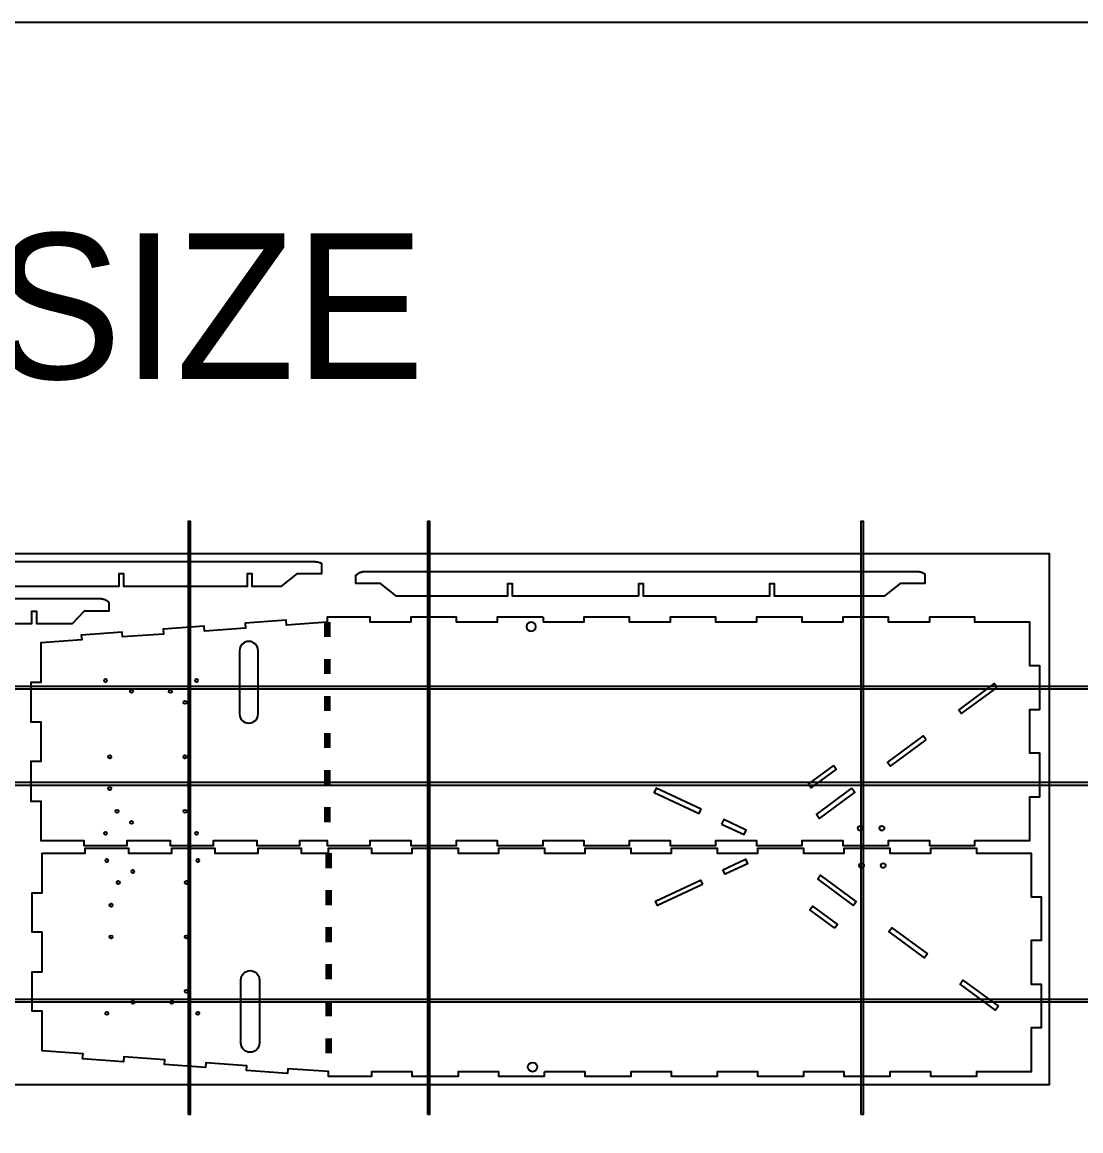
# Model space of a CAD drawing. Header units: inches. Extents: x -1514 to 1282, y -2074 to 286.
# Drawn here: x -1164.7 to -1079, y -1411.2 to -1321.4 of the extents above; entities that cross this region are included whole.
import ezdxf

# ---------------------------------------------------------------- set-up
doc = ezdxf.new("R2010")
doc.units = ezdxf.units.IN
doc.header["$LTSCALE"] = 0.1
doc.header["$MEASUREMENT"] = 0
doc.linetypes.add('ACAD_ISO03W100', pattern=[30, 12, -18])
doc.layers.add('pic', color=1, linetype='Continuous')

msp = doc.modelspace()

# ---------------------------------------------------------------- linework, layer by layer
at = {"color": 7, "linetype": 'Continuous', "lineweight": 25}
for p, q in [((-1140.04225, -1369.58736), (-1140.04225, -1369.98842)), ((-1122.54487, -1369.58736), (-1122.54487, -1369.98736)), ((-1139.93292, -1406.8115), (-1139.93292, -1406.41044)), ((-1122.43554, -1406.8115), (-1122.43554, -1406.4115))]:
    msp.add_line(p, q, dxfattribs=at)
at = {"color": 4, "linetype": 'ACAD_ISO03W100', "lineweight": 100}
for p, q in [((-1140.04225, -1369.98842), (-1140.04225, -1387.68736)), ((-1139.93292, -1388.7115), (-1139.93292, -1406.41044))]:
    msp.add_line(p, q, dxfattribs=at)
at = {"color": 7, "linetype": 'Continuous', "lineweight": 25}
for points in [[(-1193.62208, -1365.09263), (-1141.02541, -1365.09263), (-1141.02103, -1365.09264), (-1141.01664, -1365.09266), (-1141.01226, -1365.09271), (-1141.00788, -1365.09277), (-1141.00349, -1365.09285), (-1140.9991, -1365.09295), (-1140.99471, -1365.09307), (-1140.99033, -1365.0932), (-1140.98594, -1365.09335), (-1140.98155, -1365.09352), (-1140.97716, -1365.09371), (-1140.97277, -1365.09391), (-1140.96838, -1365.09413), (-1140.96399, -1365.09438), (-1140.9596, -1365.09463), (-1140.95521, -1365.09491), (-1140.95082, -1365.0952), (-1140.94643, -1365.09551), (-1140.94204, -1365.09584), (-1140.93765, -1365.09619), (-1140.93326, -1365.09655), (-1140.92887, -1365.09694), (-1140.92449, -1365.09734), (-1140.9201, -1365.09775), (-1140.91572, -1365.09819), (-1140.91133, -1365.09864), (-1140.90695, -1365.09911), (-1140.90257, -1365.0996), (-1140.89819, -1365.10011), (-1140.89382, -1365.10063), (-1140.88944, -1365.10117), (-1140.88507, -1365.10173), (-1140.8807, -1365.10231), (-1140.87633, -1365.1029), (-1140.87196, -1365.10351), (-1140.86759, -1365.10414), (-1140.86323, -1365.10479), (-1140.85887, -1365.10545), (-1140.85451, -1365.10613), (-1140.85016, -1365.10683), (-1140.84581, -1365.10755), (-1140.84146, -1365.10828), (-1140.83711, -1365.10903), (-1140.83277, -1365.1098), (-1140.82843, -1365.11059), (-1140.8241, -1365.1114), (-1140.81976, -1365.11222), (-1140.81544, -1365.11306), (-1140.81111, -1365.11391), (-1140.80679, -1365.11479), (-1140.80247, -1365.11568), (-1140.79816, -1365.11659), (-1140.79385, -1365.11751), (-1140.78955, -1365.11846), (-1140.78524, -1365.11942), (-1140.78095, -1365.1204), (-1140.77666, -1365.12139), (-1140.77237, -1365.12241), (-1140.76809, -1365.12344), (-1140.76381, -1365.12448), (-1140.75954, -1365.12555), (-1140.75527, -1365.12663), (-1140.75101, -1365.12773), (-1140.74676, -1365.12885), (-1140.74251, -1365.12999), (-1140.73826, -1365.13114), (-1140.73402, -1365.13231), (-1140.72979, -1365.13349), (-1140.72556, -1365.1347), (-1140.72134, -1365.13592), (-1140.71712, -1365.13716), (-1140.71291, -1365.13841), (-1140.70871, -1365.13969), (-1140.70452, -1365.14098), (-1140.70033, -1365.14228), (-1140.69614, -1365.14361), (-1140.69197, -1365.14495), (-1140.6878, -1365.14631), (-1140.68363, -1365.14769), (-1140.67948, -1365.14908), (-1140.67533, -1365.15049), (-1140.67326, -1365.1512), (-1140.67117, -1365.15192), (-1140.667, -1365.15338), (-1140.66283, -1365.15486), (-1140.65867, -1365.15636), (-1140.65451, -1365.15787), (-1140.65036, -1365.1594), (-1140.64621, -1365.16095), (-1140.64207, -1365.16251), (-1140.63794, -1365.1641), (-1140.63381, -1365.1657), (-1140.62969, -1365.16732), (-1140.62557, -1365.16895), (-1140.62147, -1365.17061), (-1140.61736, -1365.17228), (-1140.61327, -1365.17397), (-1140.60918, -1365.17568), (-1140.6051, -1365.1774), (-1140.60102, -1365.17914), (-1140.59696, -1365.1809), (-1140.5929, -1365.18268), (-1140.58885, -1365.18447), (-1140.5848, -1365.18628), (-1140.58077, -1365.18811), (-1140.57674, -1365.18996), (-1140.57272, -1365.19182), (-1140.5687, -1365.1937), (-1140.5647, -1365.1956), (-1140.5607, -1365.19751), (-1140.55671, -1365.19944), (-1140.55273, -1365.20139), (-1140.54876, -1365.20335), (-1140.5448, -1365.20533), (-1140.54085, -1365.20733), (-1140.5369, -1365.20935), (-1140.53296, -1365.21138), (-1140.52904, -1365.21343), (-1140.52512, -1365.21549), (-1140.52121, -1365.21757), (-1140.51732, -1365.21967), (-1140.51343, -1365.22179), (-1140.50955, -1365.22392), (-1140.50568, -1365.22606), (-1140.50182, -1365.22823), (-1140.49797, -1365.23041), (-1140.49413, -1365.23261), (-1140.49031, -1365.23482), (-1140.48649, -1365.23705), (-1140.48649, -1366.0726), (-1142.48649, -1366.0726), (-1143.79877, -1367.09263), (-1146.10949, -1367.09263), (-1146.10949, -1366.09263), (-1146.50949, -1366.09263), (-1146.50949, -1367.09263), (-1156.50949, -1367.09263), (-1156.50949, -1366.09263), (-1156.90949, -1366.09263), (-1156.90949, -1367.09263), (-1167.12373, -1367.09263)], [(-1174.18935, -1370.11024), (-1163.97511, -1370.11024), (-1163.97511, -1369.11024), (-1163.57511, -1369.11024), (-1163.57511, -1370.11024), (-1160.66109, -1370.11024), (-1159.70377, -1369.09017), (-1157.70377, -1369.09017), (-1157.70377, -1368.40811), (-1157.70604, -1368.40585), (-1157.70832, -1368.4036), (-1157.71061, -1368.40136), (-1157.71291, -1368.39913), (-1157.71521, -1368.3969), (-1157.71752, -1368.39468), (-1157.71985, -1368.39247), (-1157.72217, -1368.39026), (-1157.72451, -1368.38806), (-1157.72686, -1368.38587), (-1157.72921, -1368.38369), (-1157.73157, -1368.38152), (-1157.73394, -1368.37935), (-1157.73631, -1368.37719), (-1157.7387, -1368.37503), (-1157.74109, -1368.37289), (-1157.74349, -1368.37075), (-1157.7459, -1368.36862), (-1157.74831, -1368.3665), (-1157.75073, -1368.36439), (-1157.75316, -1368.36228), (-1157.7556, -1368.36018), (-1157.75804, -1368.35809), (-1157.76049, -1368.356), (-1157.76295, -1368.35393), (-1157.76542, -1368.35186), (-1157.76789, -1368.3498), (-1157.77037, -1368.34775), (-1157.77286, -1368.3457), (-1157.77535, -1368.34367), (-1157.77785, -1368.34164), (-1157.78036, -1368.33962), (-1157.78287, -1368.3376), (-1157.7854, -1368.3356), (-1157.78792, -1368.3336), (-1157.79046, -1368.33161), (-1157.793, -1368.32963), (-1157.79555, -1368.32766), (-1157.7981, -1368.3257), (-1157.80067, -1368.32374), (-1157.80323, -1368.32179), (-1157.80581, -1368.31985), (-1157.80839, -1368.31792), (-1157.81098, -1368.31599), (-1157.81357, -1368.31408), (-1157.81617, -1368.31217), (-1157.81878, -1368.31027), (-1157.82139, -1368.30838), (-1157.82401, -1368.3065), (-1157.82663, -1368.30463), (-1157.82926, -1368.30276), (-1157.8319, -1368.3009), (-1157.83454, -1368.29905), (-1157.83719, -1368.29721), (-1157.83985, -1368.29538), (-1157.84251, -1368.29356), (-1157.84517, -1368.29174), (-1157.84785, -1368.28993), (-1157.85052, -1368.28814), (-1157.85321, -1368.28635), (-1157.8559, -1368.28457), (-1157.85859, -1368.28279), (-1157.86129, -1368.28103), (-1157.86399, -1368.27927), (-1157.86671, -1368.27753), (-1157.86942, -1368.27579), (-1157.87214, -1368.27406), (-1157.87487, -1368.27234), (-1157.8776, -1368.27063), (-1157.88034, -1368.26892), (-1157.88308, -1368.26723), (-1157.88583, -1368.26555), (-1157.88858, -1368.26387), (-1157.89134, -1368.2622), (-1157.8941, -1368.26054), (-1157.89687, -1368.25889), (-1157.89964, -1368.25725), (-1157.90242, -1368.25562), (-1157.9052, -1368.254), (-1157.90799, -1368.25238), (-1157.91078, -1368.25078), (-1157.91358, -1368.24918), (-1157.91638, -1368.24759), (-1157.91918, -1368.24602), (-1157.92199, -1368.24445), (-1157.9248, -1368.24289), (-1157.92762, -1368.24134), (-1157.93045, -1368.2398), (-1157.93327, -1368.23826), (-1157.9361, -1368.23674), (-1157.93894, -1368.23523), (-1157.94178, -1368.23372), (-1157.94462, -1368.23223), (-1157.94747, -1368.23074), (-1157.95032, -1368.22926), (-1157.95318, -1368.2278), (-1157.95604, -1368.22634), (-1157.9589, -1368.22489), (-1157.96177, -1368.22345), (-1157.96464, -1368.22202), (-1157.96752, -1368.2206), (-1157.9704, -1368.21919), (-1157.97328, -1368.21779), (-1157.97617, -1368.2164), (-1157.97906, -1368.21501), (-1157.98195, -1368.21364), (-1157.98485, -1368.21228), (-1157.98776, -1368.21092), (-1157.99067, -1368.20957), (-1157.99359, -1368.20823), (-1157.99651, -1368.2069), (-1157.99943, -1368.20558), (-1158.00236, -1368.20427), (-1158.0053, -1368.20297), (-1158.00824, -1368.20167), (-1158.01118, -1368.20039), (-1158.01413, -1368.19911), (-1158.01708, -1368.19784), (-1158.02004, -1368.19658), (-1158.023, -1368.19533), (-1158.02597, -1368.19409), (-1158.02894, -1368.19286), (-1158.03489, -1368.19042), (-1158.04086, -1368.18802), (-1158.04685, -1368.18565), (-1158.05285, -1368.18332), (-1158.05887, -1368.18103), (-1158.06491, -1368.17877), (-1158.07095, -1368.17655), (-1158.07702, -1368.17436), (-1158.0831, -1368.17221), (-1158.08919, -1368.1701), (-1158.09529, -1368.16802), (-1158.10141, -1368.16598), (-1158.10754, -1368.16397), (-1158.11368, -1368.162), (-1158.11984, -1368.16007), (-1158.12601, -1368.15817), (-1158.13219, -1368.15631), (-1158.13838, -1368.15449), (-1158.14458, -1368.1527), (-1158.15079, -1368.15095), (-1158.15701, -1368.14924), (-1158.16325, -1368.14756), (-1158.16949, -1368.14592), (-1158.17574, -1368.14431), (-1158.182, -1368.14274), (-1158.18826, -1368.14121), (-1158.19454, -1368.13972), (-1158.20082, -1368.13826), (-1158.20711, -1368.13684), (-1158.21341, -1368.13546), (-1158.21972, -1368.13411), (-1158.22603, -1368.1328), (-1158.23235, -1368.13153), (-1158.23867, -1368.13029), (-1158.245, -1368.1291), (-1158.25133, -1368.12793), (-1158.25767, -1368.12681), (-1158.26401, -1368.12572), (-1158.27036, -1368.12468), (-1158.27671, -1368.12366), (-1158.28306, -1368.12269), (-1158.28942, -1368.12175), (-1158.29578, -1368.12085), (-1158.30214, -1368.11999), (-1158.3085, -1368.11917), (-1158.31169, -1368.11877), (-1158.31491, -1368.11837), (-1158.32135, -1368.11762), (-1158.32779, -1368.1169), (-1158.33424, -1368.11621), (-1158.34069, -1368.11557), (-1158.34714, -1368.11496), (-1158.3536, -1368.11438), (-1158.36007, -1368.11385), (-1158.36653, -1368.11335), (-1158.373, -1368.11289), (-1158.37948, -1368.11247), (-1158.38595, -1368.11208), (-1158.39243, -1368.11173), (-1158.39891, -1368.11141), (-1158.40539, -1368.11114), (-1158.41187, -1368.1109), (-1158.41835, -1368.1107), (-1158.42483, -1368.11053), (-1158.43132, -1368.1104), (-1158.4378, -1368.11031), (-1158.44428, -1368.11025), (-1158.45076, -1368.11024), (-1190.32797, -1368.11024)], [(-1122.54487, -1369.58736), (-1126.24942, -1369.58736), (-1126.24942, -1369.98736), (-1129.54382, -1369.98736), (-1129.54382, -1369.58736), (-1133.24942, -1369.58736), (-1133.24942, -1369.98736), (-1136.54278, -1369.98736), (-1136.54278, -1369.58736), (-1140.04225, -1369.58736), (-1140.04225, -1369.98842), (-1143.3316, -1370.22827), (-1143.36069, -1369.82933), (-1146.67913, -1370.07129), (-1146.65004, -1370.47024), (-1149.96849, -1370.71221), (-1149.99758, -1370.31326), (-1153.31602, -1370.55523), (-1153.28693, -1370.95417), (-1156.60537, -1371.19614), (-1156.63446, -1370.7972), (-1159.9529, -1371.03917), (-1159.92381, -1371.43811), (-1163.24225, -1371.68008), (-1163.24225, -1374.88154), (-1164.04225, -1374.88154), (-1164.04225, -1378.08299), (-1163.24225, -1378.08299), (-1163.24225, -1381.28445), (-1164.04225, -1381.28445), (-1164.04225, -1384.4859), (-1163.24225, -1384.4859), (-1163.24225, -1387.68736), (-1159.74225, -1387.68736), (-1159.74225, -1388.08736), (-1156.24225, -1388.08736), (-1156.24225, -1387.68736), (-1152.74225, -1387.68736), (-1152.74225, -1388.08736), (-1149.24225, -1388.08736), (-1149.24225, -1387.68736), (-1145.74225, -1387.68736), (-1145.74225, -1388.08736), (-1142.24225, -1388.08736), (-1142.24225, -1387.68736), (-1140.04225, -1387.68736), (-1140.04225, -1388.08736), (-1136.54278, -1388.08736), (-1136.54278, -1387.68736), (-1133.24942, -1387.68736), (-1133.24942, -1388.08736), (-1129.54382, -1388.08736), (-1129.54382, -1387.68736), (-1126.24942, -1387.68736), (-1126.24942, -1388.08736), (-1122.54487, -1388.08736), (-1122.54487, -1387.68736), (-1119.24942, -1387.68736), (-1119.24942, -1388.08736), (-1115.54592, -1388.08736), (-1115.54592, -1387.68736), (-1112.24942, -1387.68736), (-1112.24942, -1388.08736), (-1108.54696, -1388.08736), (-1108.54696, -1387.68736), (-1105.24942, -1387.68736), (-1105.24942, -1388.08736), (-1101.54801, -1388.08736), (-1101.54801, -1387.68736), (-1098.24942, -1387.68736), (-1098.24942, -1388.08736), (-1094.54906, -1388.08736), (-1094.54906, -1387.68736), (-1091.24942, -1387.68736), (-1091.24942, -1388.08736), (-1087.5501, -1388.08736), (-1087.5501, -1387.68736), (-1083.10348, -1387.68736), (-1083.10348, -1384.14736), (-1082.30348, -1384.14736), (-1082.30348, -1380.60736), (-1083.10348, -1380.60736), (-1083.10348, -1377.06736), (-1082.30348, -1377.06736), (-1082.30348, -1373.52736), (-1083.10348, -1373.52736), (-1083.10348, -1369.98736), (-1087.5501, -1369.98736), (-1087.5501, -1369.58736), (-1091.24942, -1369.58736), (-1091.24942, -1369.98736), (-1094.54906, -1369.98736), (-1094.54906, -1369.58736), (-1098.24942, -1369.58736), (-1098.24942, -1369.98736), (-1101.54801, -1369.98736), (-1101.54801, -1369.58736), (-1105.24942, -1369.58736), (-1105.24942, -1369.98736), (-1108.54696, -1369.98736), (-1108.54696, -1369.58736), (-1112.24942, -1369.58736), (-1112.24942, -1369.98736), (-1115.54592, -1369.98736), (-1115.54592, -1369.58736), (-1119.24942, -1369.58736), (-1119.24942, -1369.98736), (-1122.54487, -1369.98736)], [(-1097.51832, -1383.45397), (-1097.28089, -1383.7763), (-1100.16347, -1385.89962), (-1100.4009, -1385.57729), (-1097.51832, -1383.45397)], [(-1122.43554, -1406.8115), (-1126.14009, -1406.8115), (-1126.14009, -1406.4115), (-1129.43449, -1406.4115), (-1129.43449, -1406.8115), (-1133.14009, -1406.8115), (-1133.14009, -1406.4115), (-1136.43344, -1406.4115), (-1136.43344, -1406.8115), (-1139.93292, -1406.8115), (-1139.93292, -1406.41044), (-1143.22227, -1406.17059), (-1143.25136, -1406.56953), (-1146.5698, -1406.32756), (-1146.54071, -1405.92862), (-1149.85915, -1405.68665), (-1149.88824, -1406.08559), (-1153.20668, -1405.84362), (-1153.17759, -1405.44468), (-1156.49603, -1405.20271), (-1156.52512, -1405.60165), (-1159.84357, -1405.35968), (-1159.81448, -1404.96074), (-1163.13292, -1404.71877), (-1163.13292, -1401.51732), (-1163.93292, -1401.51732), (-1163.93292, -1398.31586), (-1163.13292, -1398.31586), (-1163.13292, -1395.11441), (-1163.93292, -1395.11441), (-1163.93292, -1391.91296), (-1163.13292, -1391.91296), (-1163.13292, -1388.7115), (-1159.63292, -1388.7115), (-1159.63292, -1388.3115), (-1156.13292, -1388.3115), (-1156.13292, -1388.7115), (-1152.63292, -1388.7115), (-1152.63292, -1388.3115), (-1149.13292, -1388.3115), (-1149.13292, -1388.7115), (-1145.63292, -1388.7115), (-1145.63292, -1388.3115), (-1142.13292, -1388.3115), (-1142.13292, -1388.7115), (-1139.93292, -1388.7115), (-1139.93292, -1388.3115), (-1136.43344, -1388.3115), (-1136.43344, -1388.7115), (-1133.14009, -1388.7115), (-1133.14009, -1388.3115), (-1129.43449, -1388.3115), (-1129.43449, -1388.7115), (-1126.14009, -1388.7115), (-1126.14009, -1388.3115), (-1122.43554, -1388.3115), (-1122.43554, -1388.7115), (-1119.14009, -1388.7115), (-1119.14009, -1388.3115), (-1115.43658, -1388.3115), (-1115.43658, -1388.7115), (-1112.14009, -1388.7115), (-1112.14009, -1388.3115), (-1108.43763, -1388.3115), (-1108.43763, -1388.7115), (-1105.14009, -1388.7115), (-1105.14009, -1388.3115), (-1101.43868, -1388.3115), (-1101.43868, -1388.7115), (-1098.14009, -1388.7115), (-1098.14009, -1388.3115), (-1094.43972, -1388.3115), (-1094.43972, -1388.7115), (-1091.14009, -1388.7115), (-1091.14009, -1388.3115), (-1087.44077, -1388.3115), (-1087.44077, -1388.7115), (-1082.99415, -1388.7115), (-1082.99415, -1392.2515), (-1082.19415, -1392.2515), (-1082.19415, -1395.7915), (-1082.99415, -1395.7915), (-1082.99415, -1399.3315), (-1082.19415, -1399.3315), (-1082.19415, -1402.8715), (-1082.99415, -1402.8715), (-1082.99415, -1406.4115), (-1087.44077, -1406.4115), (-1087.44077, -1406.8115), (-1091.14009, -1406.8115), (-1091.14009, -1406.4115), (-1094.43972, -1406.4115), (-1094.43972, -1406.8115), (-1098.14009, -1406.8115), (-1098.14009, -1406.4115), (-1101.43868, -1406.4115), (-1101.43868, -1406.8115), (-1105.14009, -1406.8115), (-1105.14009, -1406.4115), (-1108.43763, -1406.4115), (-1108.43763, -1406.8115), (-1112.14009, -1406.8115), (-1112.14009, -1406.4115), (-1115.43658, -1406.4115), (-1115.43658, -1406.8115), (-1119.14009, -1406.8115), (-1119.14009, -1406.4115), (-1122.43554, -1406.4115)], [(-1097.40898, -1392.94489), (-1097.17155, -1392.62256), (-1100.05413, -1390.49924), (-1100.29157, -1390.82157), (-1097.40898, -1392.94489)]]:
    msp.add_lwpolyline(points, dxfattribs=at)
for points in [[(-1114.80177, -1367.88241), (-1125.01601, -1367.88241), (-1125.01601, -1366.88241), (-1125.41601, -1366.88241), (-1125.41601, -1367.88241), (-1134.41781, -1367.88241), (-1135.7105, -1366.86237), (-1137.7105, -1366.86237), (-1137.7105, -1366.20797), (-1137.70821, -1366.20553), (-1137.70592, -1366.20309), (-1137.70362, -1366.20066), (-1137.70131, -1366.19823), (-1137.69898, -1366.19582), (-1137.69665, -1366.19341), (-1137.69431, -1366.19101), (-1137.69197, -1366.18861), (-1137.68961, -1366.18623), (-1137.68724, -1366.18385), (-1137.68487, -1366.18148), (-1137.68248, -1366.17912), (-1137.68009, -1366.17677), (-1137.67769, -1366.17442), (-1137.67528, -1366.17208), (-1137.67286, -1366.16975), (-1137.67044, -1366.16743), (-1137.668, -1366.16511), (-1137.66556, -1366.16281), (-1137.6631, -1366.16051), (-1137.66064, -1366.15822), (-1137.65817, -1366.15594), (-1137.6557, -1366.15366), (-1137.65321, -1366.1514), (-1137.65072, -1366.14914), (-1137.64821, -1366.14689), (-1137.6457, -1366.14465), (-1137.64319, -1366.14242), (-1137.64066, -1366.1402), (-1137.63813, -1366.13798), (-1137.63558, -1366.13577), (-1137.63303, -1366.13357), (-1137.63048, -1366.13138), (-1137.62791, -1366.1292), (-1137.62534, -1366.12703), (-1137.62276, -1366.12486), (-1137.62017, -1366.12271), (-1137.61757, -1366.12056), (-1137.61497, -1366.11842), (-1137.61236, -1366.11629), (-1137.60974, -1366.11416), (-1137.60712, -1366.11205), (-1137.60449, -1366.10995), (-1137.60185, -1366.10785), (-1137.5992, -1366.10576), (-1137.59655, -1366.10368), (-1137.59389, -1366.10162), (-1137.59122, -1366.09955), (-1137.58854, -1366.0975), (-1137.58586, -1366.09546), (-1137.58317, -1366.09343), (-1137.58048, -1366.0914), (-1137.57778, -1366.08938), (-1137.57507, -1366.08738), (-1137.57235, -1366.08538), (-1137.56963, -1366.08339), (-1137.5669, -1366.08141), (-1137.56417, -1366.07944), (-1137.56142, -1366.07748), (-1137.55868, -1366.07553), (-1137.55592, -1366.07358), (-1137.55316, -1366.07165), (-1137.5504, -1366.06972), (-1137.54762, -1366.06781), (-1137.54484, -1366.0659), (-1137.54206, -1366.06401), (-1137.53927, -1366.06212), (-1137.53647, -1366.06024), (-1137.53367, -1366.05837), (-1137.53086, -1366.05651), (-1137.52804, -1366.05466), (-1137.52522, -1366.05282), (-1137.5224, -1366.05099), (-1137.51956, -1366.04917), (-1137.51673, -1366.04736), (-1137.51388, -1366.04556), (-1137.51104, -1366.04377), (-1137.50818, -1366.04198), (-1137.50532, -1366.04021), (-1137.50246, -1366.03845), (-1137.49959, -1366.03669), (-1137.49671, -1366.03495), (-1137.49383, -1366.03322), (-1137.49094, -1366.03149), (-1137.48805, -1366.02978), (-1137.48516, -1366.02808), (-1137.48225, -1366.02638), (-1137.47935, -1366.0247), (-1137.47644, -1366.02302), (-1137.47352, -1366.02136), (-1137.4706, -1366.0197), (-1137.46767, -1366.01806), (-1137.46474, -1366.01643), (-1137.46181, -1366.0148), (-1137.45887, -1366.01319), (-1137.45593, -1366.01159), (-1137.45298, -1366.00999), (-1137.45002, -1366.00841), (-1137.44707, -1366.00684), (-1137.4441, -1366.00527), (-1137.44114, -1366.00372), (-1137.43817, -1366.00218), (-1137.43519, -1366.00065), (-1137.4322, -1365.99912), (-1137.42921, -1365.99761), (-1137.42621, -1365.9961), (-1137.42321, -1365.9946), (-1137.4202, -1365.99312), (-1137.41719, -1365.99164), (-1137.41417, -1365.99017), (-1137.41114, -1365.98871), (-1137.40811, -1365.98727), (-1137.40508, -1365.98583), (-1137.40204, -1365.9844), (-1137.39899, -1365.98298), (-1137.39594, -1365.98157), (-1137.39288, -1365.98017), (-1137.38982, -1365.97878), (-1137.38676, -1365.9774), (-1137.38369, -1365.97602), (-1137.38061, -1365.97466), (-1137.37753, -1365.97331), (-1137.37445, -1365.97197), (-1137.37136, -1365.97063), (-1137.36826, -1365.96931), (-1137.36516, -1365.968), (-1137.36206, -1365.96669), (-1137.35895, -1365.9654), (-1137.35584, -1365.96412), (-1137.35272, -1365.96284), (-1137.3496, -1365.96158), (-1137.34647, -1365.96032), (-1137.34334, -1365.95908), (-1137.34021, -1365.95784), (-1137.33707, -1365.95661), (-1137.33393, -1365.9554), (-1137.33078, -1365.95419), (-1137.32763, -1365.953), (-1137.32447, -1365.95181), (-1137.32131, -1365.95063), (-1137.31815, -1365.94947), (-1137.31499, -1365.94831), (-1137.31181, -1365.94716), (-1137.30864, -1365.94602), (-1137.30546, -1365.9449), (-1137.30228, -1365.94378), (-1137.2991, -1365.94267), (-1137.29591, -1365.94157), (-1137.29272, -1365.94049), (-1137.28952, -1365.93941), (-1137.28632, -1365.93834), (-1137.28312, -1365.93728), (-1137.27991, -1365.93623), (-1137.2767, -1365.9352), (-1137.27349, -1365.93417), (-1137.27028, -1365.93315), (-1137.26706, -1365.93214), (-1137.26384, -1365.93114), (-1137.26061, -1365.93015), (-1137.25738, -1365.92918), (-1137.25415, -1365.92821), (-1137.25092, -1365.92725), (-1137.24769, -1365.9263), (-1137.24445, -1365.92536), (-1137.2412, -1365.92444), (-1137.23796, -1365.92352), (-1137.23471, -1365.92261), (-1137.23146, -1365.92171), (-1137.22821, -1365.92082), (-1137.22496, -1365.91995), (-1137.2217, -1365.91908), (-1137.21844, -1365.91822), (-1137.21518, -1365.91737), (-1137.21192, -1365.91654), (-1137.20865, -1365.91571), (-1137.20538, -1365.91489), (-1137.20211, -1365.91408), (-1137.19884, -1365.91329), (-1137.19557, -1365.9125), (-1137.19229, -1365.91172), (-1137.18901, -1365.91096), (-1137.18573, -1365.9102), (-1137.18245, -1365.90946), (-1137.17917, -1365.90872), (-1137.17588, -1365.908), (-1137.17259, -1365.90728), (-1137.1693, -1365.90658), (-1137.16601, -1365.90588), (-1137.16272, -1365.9052), (-1137.15943, -1365.90452), (-1137.15613, -1365.90386), (-1137.15284, -1365.90321), (-1137.14954, -1365.90256), (-1137.14624, -1365.90193), (-1137.14294, -1365.90131), (-1137.13964, -1365.90069), (-1137.13634, -1365.90009), (-1137.13303, -1365.8995), (-1137.12973, -1365.89892), (-1137.12642, -1365.89835), (-1137.12312, -1365.89779), (-1137.11981, -1365.89724), (-1137.1165, -1365.8967), (-1137.11317, -1365.89616), (-1137.10982, -1365.89564), (-1137.10648, -1365.89513), (-1137.10313, -1365.89462), (-1137.09978, -1365.89413), (-1137.09644, -1365.89365), (-1137.09308, -1365.89317), (-1137.08973, -1365.89271), (-1137.08638, -1365.89226), (-1137.08302, -1365.89181), (-1137.07966, -1365.89138), (-1137.0763, -1365.89096), (-1137.07294, -1365.89055), (-1137.06958, -1365.89014), (-1137.06621, -1365.88975), (-1137.06285, -1365.88937), (-1137.05948, -1365.889), (-1137.05611, -1365.88864), (-1137.05274, -1365.88829), (-1137.04937, -1365.88795), (-1137.046, -1365.88762), (-1137.04263, -1365.8873), (-1137.03926, -1365.88699), (-1137.03588, -1365.88669), (-1137.03251, -1365.8864), (-1137.02913, -1365.88612), (-1137.02575, -1365.88585), (-1137.02238, -1365.88559), (-1137.019, -1365.88534), (-1137.01562, -1365.8851), (-1137.01224, -1365.88487), (-1137.00886, -1365.88465), (-1137.00548, -1365.88444), (-1137.00209, -1365.88424), (-1136.99871, -1365.88406), (-1136.99533, -1365.88388), (-1136.99195, -1365.88371), (-1136.98856, -1365.88355), (-1136.98518, -1365.88341), (-1136.9818, -1365.88327), (-1136.97841, -1365.88314), (-1136.97503, -1365.88302), (-1136.97164, -1365.88292), (-1136.96826, -1365.88282), (-1136.96487, -1365.88274), (-1136.96149, -1365.88266), (-1136.95811, -1365.88259), (-1136.95472, -1365.88254), (-1136.95134, -1365.88249), (-1136.94795, -1365.88246), (-1136.94457, -1365.88243), (-1136.94119, -1365.88241), (-1136.93781, -1365.88241), (-1092.26576, -1365.88241), (-1092.26045, -1365.88242), (-1092.25513, -1365.88246), (-1092.24981, -1365.88252), (-1092.24449, -1365.88261), (-1092.23917, -1365.88273), (-1092.23385, -1365.88287), (-1092.22853, -1365.88304), (-1092.2232, -1365.88323), (-1092.21788, -1365.88344), (-1092.21255, -1365.88369), (-1092.20723, -1365.88395), (-1092.2019, -1365.88425), (-1092.19658, -1365.88457), (-1092.19125, -1365.88491), (-1092.18593, -1365.88528), (-1092.1806, -1365.88567), (-1092.17528, -1365.88609), (-1092.16996, -1365.88654), (-1092.16463, -1365.88701), (-1092.15931, -1365.88751), (-1092.154, -1365.88803), (-1092.14868, -1365.88858), (-1092.14336, -1365.88915), (-1092.13805, -1365.88975), (-1092.13274, -1365.89037), (-1092.12743, -1365.89102), (-1092.12213, -1365.89169), (-1092.11682, -1365.89239), (-1092.11152, -1365.89311), (-1092.10623, -1365.89386), (-1092.10094, -1365.89464), (-1092.09565, -1365.89544), (-1092.09036, -1365.89626), (-1092.08508, -1365.89711), (-1092.0798, -1365.89799), (-1092.07453, -1365.89889), (-1092.06926, -1365.89982), (-1092.064, -1365.90077), (-1092.05874, -1365.90174), (-1092.05348, -1365.90275), (-1092.04823, -1365.90377), (-1092.04299, -1365.90482), (-1092.03775, -1365.9059), (-1092.03252, -1365.907), (-1092.0273, -1365.90813), (-1092.02208, -1365.90928), (-1092.01686, -1365.91046), (-1092.01166, -1365.91166), (-1092.00646, -1365.91289), (-1092.00127, -1365.91414), (-1091.99608, -1365.91542), (-1091.9909, -1365.91672), (-1091.98573, -1365.91805), (-1091.98057, -1365.9194), (-1091.97541, -1365.92078), (-1091.97027, -1365.92219), (-1091.96513, -1365.92361), (-1091.96, -1365.92507), (-1091.95488, -1365.92654), (-1091.94976, -1365.92805), (-1091.94466, -1365.92957), (-1091.93956, -1365.93113), (-1091.93448, -1365.9327), (-1091.9294, -1365.93431), (-1091.92434, -1365.93594), (-1091.91928, -1365.93759), (-1091.91424, -1365.93926), (-1091.9092, -1365.94097), (-1091.90417, -1365.94269), (-1091.89914, -1365.94445), (-1091.89412, -1365.94624), (-1091.8891, -1365.94805), (-1091.88409, -1365.94988), (-1091.87909, -1365.95175), (-1091.8741, -1365.95363), (-1091.86911, -1365.95555), (-1091.86414, -1365.95749), (-1091.85917, -1365.95945), (-1091.85421, -1365.96145), (-1091.84926, -1365.96346), (-1091.84432, -1365.96551), (-1091.83938, -1365.96757), (-1091.83446, -1365.96967), (-1091.82955, -1365.97179), (-1091.82464, -1365.97393), (-1091.81975, -1365.9761), (-1091.81487, -1365.9783), (-1091.80999, -1365.98052), (-1091.80513, -1365.98276), (-1091.80028, -1365.98503), (-1091.79544, -1365.98733), (-1091.79061, -1365.98965), (-1091.78579, -1365.99199), (-1091.78099, -1365.99436), (-1091.77619, -1365.99675), (-1091.77141, -1365.99917), (-1091.76664, -1366.00161), (-1091.76188, -1366.00408), (-1091.75714, -1366.00657), (-1091.75241, -1366.00909), (-1091.74769, -1366.01163), (-1091.74299, -1366.01419), (-1091.7383, -1366.01678), (-1091.73362, -1366.01939), (-1091.72896, -1366.02203), (-1091.72431, -1366.02469), (-1091.71967, -1366.02737), (-1091.71505, -1366.03008), (-1091.71045, -1366.03281), (-1091.70585, -1366.03556), (-1091.70128, -1366.03834), (-1091.69672, -1366.04114), (-1091.69218, -1366.04396), (-1091.68765, -1366.04681), (-1091.68313, -1366.04968), (-1091.67864, -1366.05258), (-1091.67416, -1366.05549), (-1091.66969, -1366.05843), (-1091.66525, -1366.06139), (-1091.66082, -1366.06438), (-1091.65641, -1366.06739), (-1091.65201, -1366.07042), (-1091.64763, -1366.07347), (-1091.64327, -1366.07655), (-1091.63893, -1366.07965), (-1091.63461, -1366.08277), (-1091.63031, -1366.08591), (-1091.62602, -1366.08908), (-1091.62602, -1366.86237), (-1093.62602, -1366.86237), (-1094.9187, -1367.88241), (-1103.78753, -1367.88241), (-1103.78753, -1366.88241), (-1104.18753, -1366.88241), (-1104.18753, -1367.88241), (-1114.40177, -1367.88241), (-1114.40177, -1366.88241), (-1114.80177, -1366.88241)], [(-1085.75056, -1375.28301), (-1085.98799, -1374.96068), (-1088.87057, -1377.084), (-1088.63314, -1377.40633)], [(-1091.51592, -1379.52938), (-1091.75315, -1379.20732), (-1094.63574, -1381.33064), (-1094.39851, -1381.6527)], [(-1099.0257, -1381.61835), (-1101.03856, -1383.10103), (-1100.81616, -1383.40296), (-1098.80329, -1381.92028)], [(-1109.7294, -1385.13858), (-1113.37041, -1383.43939), (-1113.53964, -1383.80202), (-1109.89863, -1385.50121)], [(-1108.07813, -1386.3508), (-1106.25763, -1387.20039), (-1106.0884, -1386.83776), (-1107.9089, -1385.98817)], [(-1107.9688, -1390.04806), (-1106.14829, -1389.19846), (-1105.97906, -1389.56109), (-1107.79956, -1390.41068)], [(-1109.62007, -1391.26028), (-1113.26108, -1392.95946), (-1113.43031, -1392.59684), (-1109.7893, -1390.89765)], [(-1098.91636, -1394.78051), (-1100.92923, -1393.29782), (-1100.70683, -1392.99589), (-1098.69396, -1394.47858)], [(-1091.40659, -1396.86948), (-1091.64382, -1397.19153), (-1094.5264, -1395.06821), (-1094.28917, -1394.74615)], [(-1085.64122, -1401.11585), (-1085.87866, -1401.43818), (-1088.76124, -1399.31486), (-1088.52381, -1398.99252)]]:
    msp.add_lwpolyline(points, close=True, dxfattribs=at)
for points in [[(-1147.13357, -1377.42312, 1), (-1145.63357, -1377.42312), (-1145.63357, -1372.30562, 1), (-1147.13357, -1372.30562)], [(-1147.02423, -1398.97573, -1), (-1145.52423, -1398.97573), (-1145.52423, -1404.09323, -1), (-1147.02423, -1404.09323)]]:
    msp.add_lwpolyline(points, format="xyb", close=True, dxfattribs=at)
for centre, radius in [((-1157.99225, -1374.7184), 0.125), ((-1150.62611, -1374.7184), 0.125), ((-1155.88398, -1375.6059), 0.125), ((-1152.73438, -1375.6059), 0.125), ((-1151.55328, -1376.49645), 0.125), ((-1157.65564, -1380.9059), 0.125), ((-1151.55328, -1380.9059), 0.125), ((-1157.65564, -1383.47795), 0.125), ((-1157.06509, -1385.31535), 0.125), ((-1151.55328, -1385.31535), 0.125), ((-1155.88398, -1386.2059), 0.125), ((-1096.84435, -1386.68736), 0.1875), ((-1095.09435, -1386.68736), 0.1875), ((-1157.99225, -1387.0934), 0.125), ((-1150.62611, -1387.0934), 0.125), ((-1157.88292, -1389.30546), 0.125), ((-1150.51678, -1389.30546), 0.125), ((-1155.77465, -1390.19296), 0.125), ((-1096.73502, -1389.7115), 0.1875), ((-1094.98502, -1389.7115), 0.1875), ((-1156.95575, -1391.08351), 0.125), ((-1151.44394, -1391.08351), 0.125), ((-1157.5463, -1392.92091), 0.125), ((-1157.5463, -1395.49296), 0.125), ((-1151.44394, -1395.49296), 0.125), ((-1151.44394, -1399.9024), 0.125), ((-1155.77465, -1400.79296), 0.125), ((-1152.62504, -1400.79296), 0.125), ((-1157.88292, -1401.68046), 0.125), ((-1150.51678, -1401.68046), 0.125)]:
    msp.add_circle(centre, radius, dxfattribs=at)
at = {"color": 7, "linetype": 'Continuous', "lineweight": 25, "extrusion": (0, 0, -1)}
msp.add_ellipse((-1123.5025, -1370.36236), major_axis=(-0.3759, 0), ratio=0.99759656, dxfattribs=at)
at = {"color": 7, "linetype": 'Continuous', "lineweight": 25}
msp.add_ellipse((-1123.39317, -1406.0365), major_axis=(-0.3759, 0), ratio=0.99759656, dxfattribs=at)
at = {"layer": 'pic'}
for points in [[(-1243.96896, -1321.38693), (-991.39904, -1321.38693), (-991.39904, -1681.84954), (-1243.96896, -1681.84954)], [(-1151.30478, -1409.84736), (-1151.10478, -1409.84736), (-1151.10478, -1361.84736), (-1151.30478, -1361.84736)], [(-1131.90438, -1409.84736), (-1131.70438, -1409.84736), (-1131.70438, -1361.84736), (-1131.90438, -1361.84736)], [(-1096.79323, -1409.84736), (-1096.59323, -1409.84736), (-1096.59323, -1361.84736), (-1096.79323, -1361.84736)], [(-1200.42527, -1375.40423), (-1070.42527, -1375.40423), (-1070.42527, -1375.20423), (-1200.42527, -1375.20423)], [(-1200.42527, -1383.1894), (-1070.42527, -1383.1894), (-1070.42527, -1382.9894), (-1200.42527, -1382.9894)], [(-1200.42527, -1400.75352), (-1070.42527, -1400.75352), (-1070.42527, -1400.55352), (-1200.42527, -1400.55352)]]:
    msp.add_lwpolyline(points, close=True, dxfattribs=at)
at = {"layer": 'pic', "color": 1}
msp.add_lwpolyline([(-1195.00188, -1407.45907), (-1081.50188, -1407.45907), (-1081.50188, -1364.45907), (-1195.00188, -1364.45907)], close=True, dxfattribs=at)

# ---------------------------------------------------------------- texts
at = {"layer": 'pic'}
msp.add_text('FINISH SIZE', height=11.7886175, dxfattribs=at).set_placement((-1223.23683, -1350.28401))

doc.saveas('drawing.dxf')
